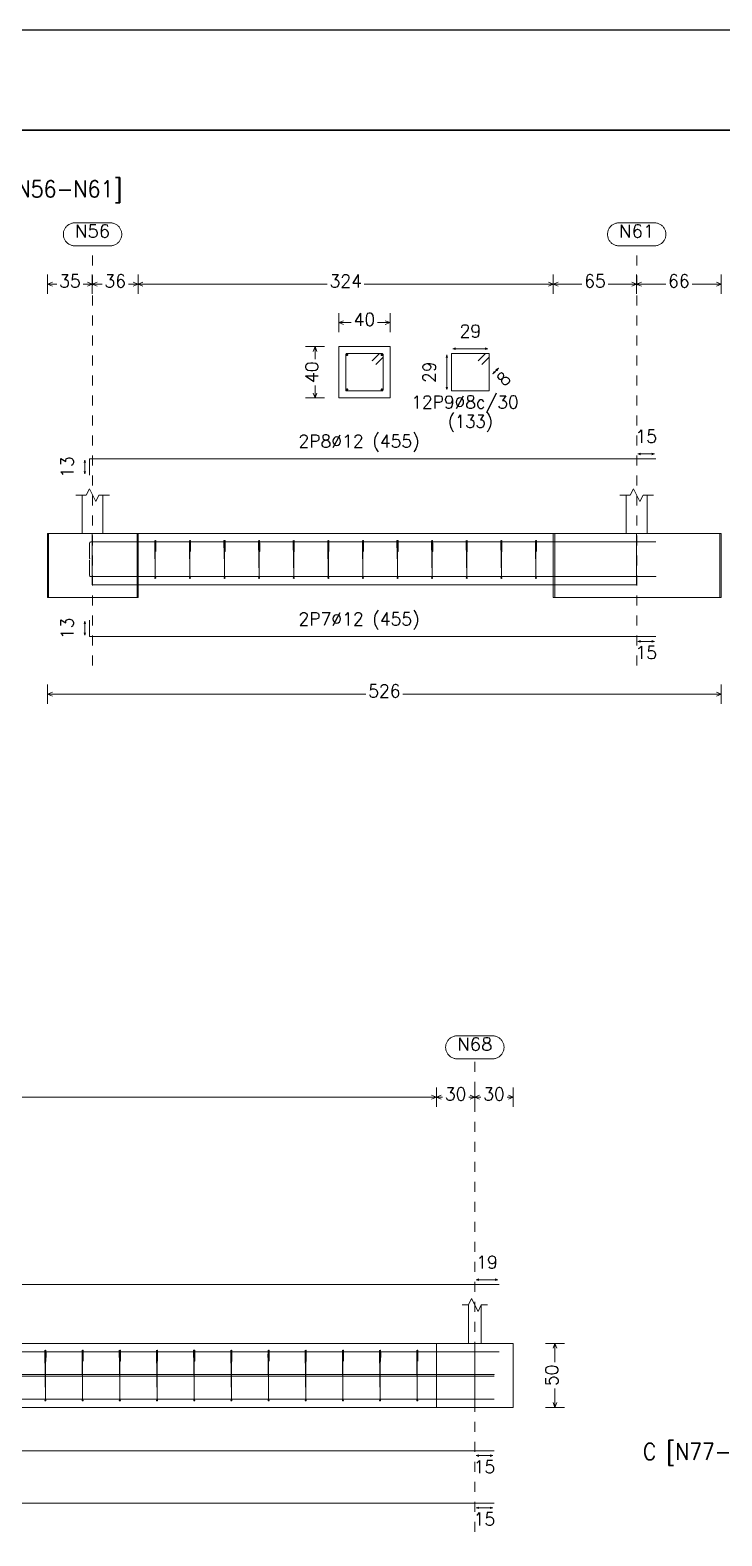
# Model space of a CAD drawing. Header units: inches. Extents: x 72863 to 72995, y 49095 to 49225.
# Drawn here: x 72971.84 to 72978.76, y 49142.54 to 49157.59 of the extents above; entities that cross this region are included whole.
import ezdxf
from ezdxf.enums import TextEntityAlignment as Align

# ---------------------------------------------------------------- set-up
doc = ezdxf.new("R2010")
doc.units = ezdxf.units.IN
doc.linetypes.add('CYPE_PUNTO', pattern=[0.075, 0, -0.075])
doc.layers.get('0').update_dxf_attribs({"lineweight": 15})
for name, color, linetype, lineweight in [('CIM_COTAS', 2, 'Continuous', 9), ('CIM_DIB_ARMADOS', 4, 'Continuous', 9), ('CIM_GEOMETRIA', 2, 'Continuous', 9), ('CIM_REFEREN', 2, 'Continuous', 9), ('CIM_TXT_ARMADOS', 3, 'Continuous', 9)]:
    doc.layers.add(name, color=color, linetype=linetype, lineweight=lineweight)
doc.layers.add('VG', color=7, linetype='Continuous')
doc.styles.add('CYPETXT', font='romans__.ttf', dxfattribs={"height": 0.2})

# ---------------------------------------------------------------- blocks, each defined once
blk = doc.blocks.new('PLANTILLA')
at = {"layer": 'VG'}
for p, q in [((72904.71, 49224.711), (72862.71, 49224.711)), ((72864.71, 49223.711), (72903.71, 49223.711))]:
    blk.add_line(p, q, dxfattribs=at)
blk.add_lwpolyline([(72903.71, 49199.561), (72903.71, 49223.711), (72864.71, 49223.711), (72864.71, 49196.011), (72885.71, 49196.011), (72885.71, 49199.611)], dxfattribs=at)

msp = doc.modelspace()

# ---------------------------------------------------------------- hatches: boundary and pattern name
at = {"layer": 'CIM_DIB_ARMADOS'}
h = msp.add_hatch(color=256, dxfattribs=at)
edge = h.paths.add_edge_path()
edge.add_arc((72975.2633, 49154.2869), 0.00102, 0, 360)
h = msp.add_hatch(color=256, dxfattribs=at)
edge = h.paths.add_edge_path()
edge.add_arc((72975.3004, 49154.2498), 0.00102, 0, 360)
h = msp.add_hatch(color=256, dxfattribs=at)
edge = h.paths.add_edge_path()
edge.add_arc((72973.0903, 49152.4166), 0.00102, 0, 360)
h = msp.add_hatch(color=256, dxfattribs=at)
edge = h.paths.add_edge_path()
edge.add_arc((72973.1015, 49152.3795), 0.00102, 0, 360)
h = msp.add_hatch(color=256, dxfattribs=at)
edge = h.paths.add_edge_path()
edge.add_arc((72973.4361, 49152.4166), 0.00102, 0, 360)
h = msp.add_hatch(color=256, dxfattribs=at)
edge = h.paths.add_edge_path()
edge.add_arc((72973.4474, 49152.3795), 0.00102, 0, 360)
h = msp.add_hatch(color=256, dxfattribs=at)
edge = h.paths.add_edge_path()
edge.add_arc((72973.782, 49152.4166), 0.00102, 0, 360)
h = msp.add_hatch(color=256, dxfattribs=at)
edge = h.paths.add_edge_path()
edge.add_arc((72973.7932, 49152.3795), 0.00102, 0, 360)
h = msp.add_hatch(color=256, dxfattribs=at)
edge = h.paths.add_edge_path()
edge.add_arc((72974.1278, 49152.4166), 0.00102, 0, 360)
h = msp.add_hatch(color=256, dxfattribs=at)
edge = h.paths.add_edge_path()
edge.add_arc((72974.1391, 49152.3795), 0.00102, 0, 360)
h = msp.add_hatch(color=256, dxfattribs=at)
edge = h.paths.add_edge_path()
edge.add_arc((72974.4737, 49152.4166), 0.00102, 0, 360)
h = msp.add_hatch(color=256, dxfattribs=at)
edge = h.paths.add_edge_path()
edge.add_arc((72974.485, 49152.3795), 0.00102, 0, 360)
h = msp.add_hatch(color=256, dxfattribs=at)
edge = h.paths.add_edge_path()
edge.add_arc((72974.8196, 49152.4166), 0.00102, 0, 360)
h = msp.add_hatch(color=256, dxfattribs=at)
edge = h.paths.add_edge_path()
edge.add_arc((72974.8308, 49152.3795), 0.00102, 0, 360)
h = msp.add_hatch(color=256, dxfattribs=at)
edge = h.paths.add_edge_path()
edge.add_arc((72975.1654, 49152.4166), 0.00102, 0, 360)
h = msp.add_hatch(color=256, dxfattribs=at)
edge = h.paths.add_edge_path()
edge.add_arc((72975.1767, 49152.3795), 0.00102, 0, 360)
h = msp.add_hatch(color=256, dxfattribs=at)
edge = h.paths.add_edge_path()
edge.add_arc((72975.5113, 49152.4166), 0.00102, 0, 360)
h = msp.add_hatch(color=256, dxfattribs=at)
edge = h.paths.add_edge_path()
edge.add_arc((72975.5225, 49152.3795), 0.00102, 0, 360)
h = msp.add_hatch(color=256, dxfattribs=at)
edge = h.paths.add_edge_path()
edge.add_arc((72975.8571, 49152.4166), 0.00102, 0, 360)
h = msp.add_hatch(color=256, dxfattribs=at)
edge = h.paths.add_edge_path()
edge.add_arc((72975.8684, 49152.3795), 0.00102, 0, 360)
h = msp.add_hatch(color=256, dxfattribs=at)
edge = h.paths.add_edge_path()
edge.add_arc((72976.203, 49152.4166), 0.00102, 0, 360)
h = msp.add_hatch(color=256, dxfattribs=at)
edge = h.paths.add_edge_path()
edge.add_arc((72976.2143, 49152.3795), 0.00102, 0, 360)
h = msp.add_hatch(color=256, dxfattribs=at)
edge = h.paths.add_edge_path()
edge.add_arc((72976.5489, 49152.4166), 0.00102, 0, 360)
h = msp.add_hatch(color=256, dxfattribs=at)
edge = h.paths.add_edge_path()
edge.add_arc((72976.5601, 49152.3795), 0.00102, 0, 360)
h = msp.add_hatch(color=256, dxfattribs=at)
edge = h.paths.add_edge_path()
edge.add_arc((72976.8947, 49152.4166), 0.00102, 0, 360)
h = msp.add_hatch(color=256, dxfattribs=at)
edge = h.paths.add_edge_path()
edge.add_arc((72976.906, 49152.3795), 0.00102, 0, 360)
h = msp.add_hatch(color=256, dxfattribs=at)
edge = h.paths.add_edge_path()
edge.add_arc((72978.0983, 49152.4762), 0.00102, 0, 360)
h = msp.add_hatch(color=256, dxfattribs=at)
edge = h.paths.add_edge_path()
edge.add_arc((72972.439, 49152.3107), 0.00102, 0, 360)
h = msp.add_hatch(color=256, dxfattribs=at)
edge = h.paths.add_edge_path()
edge.add_arc((72972.439, 49152.2935), 0.00102, 0, 360)
h = msp.add_hatch(color=256, dxfattribs=at)
edge = h.paths.add_edge_path()
edge.add_arc((72978.0983, 49152.1281), 0.00102, 0, 360)
h = msp.add_hatch(color=256, dxfattribs=at)
edge = h.paths.add_edge_path()
edge.add_arc((72971.992, 49144.3199), 0.00102, 0, 360)
h = msp.add_hatch(color=256, dxfattribs=at)
edge = h.paths.add_edge_path()
edge.add_arc((72972.0031, 49144.2827), 0.00102, 0, 360)
h = msp.add_hatch(color=256, dxfattribs=at)
edge = h.paths.add_edge_path()
edge.add_arc((72972.3636, 49144.3199), 0.00102, 0, 360)
h = msp.add_hatch(color=256, dxfattribs=at)
edge = h.paths.add_edge_path()
edge.add_arc((72972.3748, 49144.2827), 0.00102, 0, 360)
h = msp.add_hatch(color=256, dxfattribs=at)
edge = h.paths.add_edge_path()
edge.add_arc((72972.7353, 49144.3199), 0.00102, 0, 360)
h = msp.add_hatch(color=256, dxfattribs=at)
edge = h.paths.add_edge_path()
edge.add_arc((72972.7464, 49144.2827), 0.00102, 0, 360)
h = msp.add_hatch(color=256, dxfattribs=at)
edge = h.paths.add_edge_path()
edge.add_arc((72973.107, 49144.3199), 0.00102, 0, 360)
h = msp.add_hatch(color=256, dxfattribs=at)
edge = h.paths.add_edge_path()
edge.add_arc((72973.1181, 49144.2827), 0.00102, 0, 360)
h = msp.add_hatch(color=256, dxfattribs=at)
edge = h.paths.add_edge_path()
edge.add_arc((72973.4787, 49144.3199), 0.00102, 0, 360)
h = msp.add_hatch(color=256, dxfattribs=at)
edge = h.paths.add_edge_path()
edge.add_arc((72973.4898, 49144.2827), 0.00102, 0, 360)
h = msp.add_hatch(color=256, dxfattribs=at)
edge = h.paths.add_edge_path()
edge.add_arc((72973.8504, 49144.3199), 0.00102, 0, 360)
h = msp.add_hatch(color=256, dxfattribs=at)
edge = h.paths.add_edge_path()
edge.add_arc((72973.8615, 49144.2827), 0.00102, 0, 360)
h = msp.add_hatch(color=256, dxfattribs=at)
edge = h.paths.add_edge_path()
edge.add_arc((72974.222, 49144.3199), 0.00102, 0, 360)
h = msp.add_hatch(color=256, dxfattribs=at)
edge = h.paths.add_edge_path()
edge.add_arc((72974.2332, 49144.2827), 0.00102, 0, 360)
h = msp.add_hatch(color=256, dxfattribs=at)
edge = h.paths.add_edge_path()
edge.add_arc((72974.5937, 49144.3199), 0.00102, 0, 360)
h = msp.add_hatch(color=256, dxfattribs=at)
edge = h.paths.add_edge_path()
edge.add_arc((72974.6048, 49144.2827), 0.00102, 0, 360)
h = msp.add_hatch(color=256, dxfattribs=at)
edge = h.paths.add_edge_path()
edge.add_arc((72974.9654, 49144.3199), 0.00102, 0, 360)
h = msp.add_hatch(color=256, dxfattribs=at)
edge = h.paths.add_edge_path()
edge.add_arc((72974.9765, 49144.2827), 0.00102, 0, 360)
h = msp.add_hatch(color=256, dxfattribs=at)
edge = h.paths.add_edge_path()
edge.add_arc((72975.3371, 49144.3199), 0.00102, 0, 360)
h = msp.add_hatch(color=256, dxfattribs=at)
edge = h.paths.add_edge_path()
edge.add_arc((72975.3482, 49144.2827), 0.00102, 0, 360)
h = msp.add_hatch(color=256, dxfattribs=at)
edge = h.paths.add_edge_path()
edge.add_arc((72975.7088, 49144.3199), 0.00102, 0, 360)
h = msp.add_hatch(color=256, dxfattribs=at)
edge = h.paths.add_edge_path()
edge.add_arc((72975.7199, 49144.2827), 0.00102, 0, 360)
h = msp.add_hatch(color=256, dxfattribs=at)
edge = h.paths.add_edge_path()
edge.add_arc((72976.5328, 49144.3769), 0.00102, 0, 360)
h = msp.add_hatch(color=256, dxfattribs=at)
edge = h.paths.add_edge_path()
edge.add_arc((72976.4816, 49144.1491), 0.00102, 0, 360)
h = msp.add_hatch(color=256, dxfattribs=at)
edge = h.paths.add_edge_path()
edge.add_arc((72976.4816, 49144.1337), 0.00102, 0, 360)
h = msp.add_hatch(color=256, dxfattribs=at)
edge = h.paths.add_edge_path()
edge.add_arc((72976.4816, 49143.9033), 0.00102, 0, 360)

# ---------------------------------------------------------------- linework, layer by layer
at = {"layer": 'CIM_COTAS', "linetype": 'CYPE_PUNTO'}
for p, q in [((72972.4683, 49151.241), (72972.4683, 49155.4361)), ((72977.9076, 49151.241), (72977.9076, 49155.4361)), ((72976.2896, 49142.5766), (72976.2896, 49147.3065))]:
    msp.add_line(p, q, dxfattribs=at)
at = {"layer": 'CIM_COTAS'}
for p, q in [((72972.0187, 49154.9561), (72972.0187, 49155.1481)), ((72972.4656, 49154.9561), (72972.4656, 49155.1481)), ((72972.4656, 49154.9561), (72972.4656, 49155.1481)), ((72972.924, 49154.9561), (72972.924, 49155.1481)), ((72972.924, 49154.9561), (72972.924, 49155.1481)), ((72977.074, 49154.9561), (72977.074, 49155.1481)), ((72977.074, 49154.9561), (72977.074, 49155.1481)), ((72977.9063, 49154.9561), (72977.9063, 49155.1481)), ((72977.9063, 49154.9561), (72977.9063, 49155.1481)), ((72978.7515, 49154.9561), (72978.7515, 49155.1481)), ((72972.0187, 49155.0521), (72972.0667, 49155.0713)), ((72972.0187, 49155.0521), (72972.0667, 49155.0329)), ((72972.0187, 49155.0521), (72972.1106, 49155.0521)), ((72972.3736, 49155.0521), (72972.4656, 49155.0521)), ((72972.4656, 49155.0521), (72972.4176, 49155.0713)), ((72972.4656, 49155.0521), (72972.4176, 49155.0329)), ((72972.4656, 49155.0521), (72972.5136, 49155.0713)), ((72972.4656, 49155.0521), (72972.5136, 49155.0329)), ((72972.4656, 49155.0521), (72972.5633, 49155.0521)), ((72972.8263, 49155.0521), (72972.924, 49155.0521)), ((72972.924, 49155.0521), (72972.876, 49155.0713)), ((72972.924, 49155.0521), (72972.876, 49155.0329)), ((72972.924, 49155.0521), (72972.972, 49155.0713)), ((72972.924, 49155.0521), (72972.972, 49155.0329)), ((72972.924, 49155.0521), (72974.8137, 49155.0521)), ((72975.1843, 49155.0521), (72977.074, 49155.0521)), ((72977.074, 49155.0521), (72977.026, 49155.0713)), ((72977.074, 49155.0521), (72977.026, 49155.0329)), ((72977.074, 49155.0521), (72977.122, 49155.0713)), ((72977.074, 49155.0521), (72977.122, 49155.0329)), ((72977.074, 49155.0521), (72977.3586, 49155.0521)), ((72977.6217, 49155.0521), (72977.9063, 49155.0521)), ((72977.9063, 49155.0521), (72977.8583, 49155.0713)), ((72977.9063, 49155.0521), (72977.8583, 49155.0329)), ((72977.9063, 49155.0521), (72977.9543, 49155.0713)), ((72977.9063, 49155.0521), (72977.9543, 49155.0329)), ((72977.9063, 49155.0521), (72978.1974, 49155.0521)), ((72978.4604, 49155.0521), (72978.7515, 49155.0521)), ((72978.7515, 49155.0521), (72978.7035, 49155.0713)), ((72978.7515, 49155.0521), (72978.7035, 49155.0329)), ((72974.9299, 49154.5721), (72974.9299, 49154.7641)), ((72974.9299, 49154.6681), (72974.9779, 49154.6873)), ((72974.9299, 49154.6681), (72974.9779, 49154.6489)), ((72974.9299, 49154.6681), (72975.0544, 49154.6681)), ((72975.3175, 49154.6681), (72975.4419, 49154.6681)), ((72975.4419, 49154.6681), (72975.3939, 49154.6873)), ((72975.4419, 49154.6681), (72975.3939, 49154.6489)), ((72975.4419, 49154.5721), (72975.4419, 49154.7641)), ((72974.5963, 49154.4284), (72974.7883, 49154.4284)), ((72974.6923, 49154.4284), (72974.6731, 49154.3804)), ((72974.6923, 49154.4284), (72974.7115, 49154.3804)), ((72974.6923, 49154.3039), (72974.6923, 49154.4284)), ((72974.6923, 49153.9164), (72974.6923, 49154.0409)), ((72974.5963, 49153.9164), (72974.7883, 49153.9164)), ((72974.6923, 49153.9164), (72974.6731, 49153.9644)), ((72974.6923, 49153.9164), (72974.7115, 49153.9644)), ((72972.0187, 49150.857), (72972.0187, 49151.049)), ((72978.7515, 49150.857), (72978.7515, 49151.049)), ((72972.0187, 49150.953), (72972.0667, 49150.9722)), ((72972.0187, 49150.953), (72972.0667, 49150.9338)), ((72972.0187, 49150.953), (72975.1998, 49150.953)), ((72975.5704, 49150.953), (72978.7515, 49150.953)), ((72978.7515, 49150.953), (72978.7035, 49150.9722)), ((72978.7515, 49150.953), (72978.7035, 49150.9338)), ((72975.9056, 49146.8265), (72975.9056, 49147.0185)), ((72975.9056, 49146.8265), (72975.9056, 49147.0185)), ((72976.2896, 49146.8265), (72976.2896, 49147.0185)), ((72976.2896, 49146.8265), (72976.2896, 49147.0185)), ((72976.6736, 49146.8265), (72976.6736, 49147.0185)), ((72970.1389, 49146.9225), (72975.9056, 49146.9225)), ((72975.9056, 49146.9225), (72975.8576, 49146.9417)), ((72975.9056, 49146.9225), (72975.8576, 49146.9033)), ((72975.9056, 49146.9225), (72975.9536, 49146.9417)), ((72975.9056, 49146.9225), (72975.9536, 49146.9033)), ((72975.9056, 49146.9225), (72975.9661, 49146.9225)), ((72976.2291, 49146.9225), (72976.2896, 49146.9225)), ((72976.2896, 49146.9225), (72976.2416, 49146.9417)), ((72976.2896, 49146.9225), (72976.2416, 49146.9033)), ((72976.2896, 49146.9225), (72976.3376, 49146.9417)), ((72976.2896, 49146.9225), (72976.3376, 49146.9033)), ((72976.2896, 49146.9225), (72976.3501, 49146.9225)), ((72976.6131, 49146.9225), (72976.6736, 49146.9225)), ((72976.6736, 49146.9225), (72976.6256, 49146.9417)), ((72976.6736, 49146.9225), (72976.6256, 49146.9033)), ((72976.9942, 49144.4614), (72977.1862, 49144.4614)), ((72977.0902, 49144.4614), (72977.071, 49144.4134)), ((72977.0902, 49144.4614), (72977.1094, 49144.4134)), ((72977.0902, 49144.2729), (72977.0902, 49144.4614)), ((72977.0902, 49143.8214), (72977.0902, 49144.0099)), ((72976.9942, 49143.8214), (72977.1862, 49143.8214)), ((72977.0902, 49143.8214), (72977.071, 49143.8694)), ((72977.0902, 49143.8214), (72977.1094, 49143.8694))]:
    msp.add_line(p, q, dxfattribs=at)
for points in [[(72972.6449, 49155.6665), (72972.6526, 49155.6662), (72972.6603, 49155.6655), (72972.6679, 49155.6642), (72972.6754, 49155.6624), (72972.6827, 49155.6601), (72972.6899, 49155.6573), (72972.6969, 49155.6541), (72972.7037, 49155.6504), (72972.7101, 49155.6463), (72972.7163, 49155.6417), (72972.7222, 49155.6367), (72972.7278, 49155.6314), (72972.7329, 49155.6257), (72972.7377, 49155.6196), (72972.742, 49155.6133), (72972.746, 49155.6066), (72972.7494, 49155.5998), (72972.7524, 49155.5927), (72972.755, 49155.5854), (72972.757, 49155.578), (72972.7585, 49155.5704), (72972.7596, 49155.5628), (72972.7601, 49155.5551), (72972.7601, 49155.5474), (72972.7596, 49155.5398), (72972.7585, 49155.5321), (72972.757, 49155.5246), (72972.755, 49155.5172), (72972.7524, 49155.5099), (72972.7494, 49155.5028), (72972.746, 49155.4959), (72972.742, 49155.4893), (72972.7377, 49155.4829), (72972.7329, 49155.4769), (72972.7278, 49155.4712), (72972.7222, 49155.4658), (72972.7163, 49155.4609), (72972.7101, 49155.4563), (72972.7037, 49155.4522), (72972.6969, 49155.4485), (72972.6899, 49155.4452), (72972.6827, 49155.4425), (72972.6754, 49155.4402), (72972.6679, 49155.4384), (72972.6603, 49155.4371), (72972.6526, 49155.4363), (72972.6449, 49155.4361), (72972.2917, 49155.4361), (72972.284, 49155.4363), (72972.2763, 49155.4371), (72972.2687, 49155.4384), (72972.2612, 49155.4402), (72972.2539, 49155.4425), (72972.2467, 49155.4452), (72972.2397, 49155.4485), (72972.233, 49155.4522), (72972.2265, 49155.4563), (72972.2203, 49155.4609), (72972.2144, 49155.4658), (72972.2089, 49155.4712), (72972.2037, 49155.4769), (72972.1989, 49155.4829), (72972.1946, 49155.4893), (72972.1906, 49155.4959), (72972.1872, 49155.5028), (72972.1842, 49155.5099), (72972.1816, 49155.5172), (72972.1796, 49155.5246), (72972.1781, 49155.5321), (72972.177, 49155.5398), (72972.1765, 49155.5474), (72972.1765, 49155.5551), (72972.177, 49155.5628), (72972.1781, 49155.5704), (72972.1796, 49155.578), (72972.1816, 49155.5854), (72972.1842, 49155.5927), (72972.1872, 49155.5998), (72972.1906, 49155.6066), (72972.1946, 49155.6133), (72972.1989, 49155.6196), (72972.2037, 49155.6257), (72972.2089, 49155.6314), (72972.2144, 49155.6367), (72972.2203, 49155.6417), (72972.2265, 49155.6463), (72972.233, 49155.6504), (72972.2397, 49155.6541), (72972.2467, 49155.6573), (72972.2539, 49155.6601), (72972.2612, 49155.6624), (72972.2687, 49155.6642), (72972.2763, 49155.6655), (72972.284, 49155.6662), (72972.2917, 49155.6665), (72972.6449, 49155.6665)], [(72978.0842, 49155.6665), (72978.0919, 49155.6662), (72978.0996, 49155.6655), (72978.1072, 49155.6642), (72978.1146, 49155.6624), (72978.122, 49155.6601), (72978.1292, 49155.6573), (72978.1362, 49155.6541), (72978.1429, 49155.6504), (72978.1494, 49155.6463), (72978.1556, 49155.6417), (72978.1615, 49155.6367), (72978.167, 49155.6314), (72978.1722, 49155.6257), (72978.1769, 49155.6196), (72978.1813, 49155.6133), (72978.1852, 49155.6066), (72978.1887, 49155.5998), (72978.1917, 49155.5927), (72978.1942, 49155.5854), (72978.1963, 49155.578), (72978.1978, 49155.5704), (72978.1988, 49155.5628), (72978.1993, 49155.5551), (72978.1993, 49155.5474), (72978.1988, 49155.5398), (72978.1978, 49155.5321), (72978.1963, 49155.5246), (72978.1942, 49155.5172), (72978.1917, 49155.5099), (72978.1887, 49155.5028), (72978.1852, 49155.4959), (72978.1813, 49155.4893), (72978.1769, 49155.4829), (72978.1722, 49155.4769), (72978.167, 49155.4712), (72978.1615, 49155.4658), (72978.1556, 49155.4609), (72978.1494, 49155.4563), (72978.1429, 49155.4522), (72978.1362, 49155.4485), (72978.1292, 49155.4452), (72978.122, 49155.4425), (72978.1146, 49155.4402), (72978.1072, 49155.4384), (72978.0996, 49155.4371), (72978.0919, 49155.4363), (72978.0842, 49155.4361), (72977.7309, 49155.4361), (72977.7232, 49155.4363), (72977.7156, 49155.4371), (72977.708, 49155.4384), (72977.7005, 49155.4402), (72977.6931, 49155.4425), (72977.686, 49155.4452), (72977.679, 49155.4485), (72977.6722, 49155.4522), (72977.6657, 49155.4563), (72977.6595, 49155.4609), (72977.6537, 49155.4658), (72977.6481, 49155.4712), (72977.643, 49155.4769), (72977.6382, 49155.4829), (72977.6338, 49155.4893), (72977.6299, 49155.4959), (72977.6264, 49155.5028), (72977.6234, 49155.5099), (72977.6209, 49155.5172), (72977.6189, 49155.5246), (72977.6173, 49155.5321), (72977.6163, 49155.5398), (72977.6158, 49155.5474), (72977.6158, 49155.5551), (72977.6163, 49155.5628), (72977.6173, 49155.5704), (72977.6189, 49155.578), (72977.6209, 49155.5854), (72977.6234, 49155.5927), (72977.6264, 49155.5998), (72977.6299, 49155.6066), (72977.6338, 49155.6133), (72977.6382, 49155.6196), (72977.643, 49155.6257), (72977.6481, 49155.6314), (72977.6537, 49155.6367), (72977.6595, 49155.6417), (72977.6657, 49155.6463), (72977.6722, 49155.6504), (72977.679, 49155.6541), (72977.686, 49155.6573), (72977.6931, 49155.6601), (72977.7005, 49155.6624), (72977.708, 49155.6642), (72977.7156, 49155.6655), (72977.7232, 49155.6662), (72977.7309, 49155.6665), (72978.0842, 49155.6665)], [(72976.4662, 49147.5369), (72976.4739, 49147.5366), (72976.4816, 49147.5359), (72976.4892, 49147.5346), (72976.4967, 49147.5328), (72976.504, 49147.5305), (72976.5112, 49147.5278), (72976.5182, 49147.5245), (72976.5249, 49147.5208), (72976.5314, 49147.5167), (72976.5376, 49147.5121), (72976.5435, 49147.5071), (72976.549, 49147.5018), (72976.5542, 49147.4961), (72976.559, 49147.49), (72976.5633, 49147.4837), (72976.5673, 49147.4771), (72976.5707, 49147.4702), (72976.5737, 49147.4631), (72976.5763, 49147.4558), (72976.5783, 49147.4484), (72976.5798, 49147.4409), (72976.5809, 49147.4332), (72976.5814, 49147.4256), (72976.5814, 49147.4179), (72976.5809, 49147.4102), (72976.5798, 49147.4025), (72976.5783, 49147.395), (72976.5763, 49147.3876), (72976.5737, 49147.3803), (72976.5707, 49147.3732), (72976.5673, 49147.3663), (72976.5633, 49147.3597), (72976.559, 49147.3534), (72976.5542, 49147.3473), (72976.549, 49147.3416), (72976.5435, 49147.3363), (72976.5376, 49147.3313), (72976.5314, 49147.3267), (72976.5249, 49147.3226), (72976.5182, 49147.3189), (72976.5112, 49147.3156), (72976.504, 49147.3129), (72976.4967, 49147.3106), (72976.4892, 49147.3088), (72976.4816, 49147.3075), (72976.4739, 49147.3068), (72976.4662, 49147.3065), (72976.113, 49147.3065), (72976.1053, 49147.3068), (72976.0976, 49147.3075), (72976.09, 49147.3088), (72976.0825, 49147.3106), (72976.0752, 49147.3129), (72976.068, 49147.3156), (72976.061, 49147.3189), (72976.0542, 49147.3226), (72976.0478, 49147.3267), (72976.0416, 49147.3313), (72976.0357, 49147.3363), (72976.0301, 49147.3416), (72976.025, 49147.3473), (72976.0202, 49147.3534), (72976.0159, 49147.3597), (72976.0119, 49147.3663), (72976.0085, 49147.3732), (72976.0055, 49147.3803), (72976.0029, 49147.3876), (72976.0009, 49147.395), (72975.9994, 49147.4025), (72975.9983, 49147.4102), (72975.9978, 49147.4179), (72975.9978, 49147.4256), (72975.9983, 49147.4332), (72975.9994, 49147.4409), (72976.0009, 49147.4484), (72976.0029, 49147.4558), (72976.0055, 49147.4631), (72976.0085, 49147.4702), (72976.0119, 49147.4771), (72976.0159, 49147.4837), (72976.0202, 49147.49), (72976.025, 49147.4961), (72976.0301, 49147.5018), (72976.0357, 49147.5071), (72976.0416, 49147.5121), (72976.0478, 49147.5167), (72976.0542, 49147.5208), (72976.061, 49147.5245), (72976.068, 49147.5278), (72976.0752, 49147.5305), (72976.0825, 49147.5328), (72976.09, 49147.5346), (72976.0976, 49147.5359), (72976.1053, 49147.5366), (72976.113, 49147.5369), (72976.4662, 49147.5369)]]:
    msp.add_lwpolyline(points, close=True, dxfattribs=at)
at = {"layer": 'CIM_DIB_ARMADOS'}
for p, q in [((72975.0003, 49154.3465), (72975.0234, 49154.3465)), ((72975.0119, 49154.335), (72975.0119, 49154.358)), ((72975.3485, 49154.3465), (72975.3715, 49154.3465)), ((72975.36, 49154.335), (72975.36, 49154.358)), ((72975.0003, 49153.9983), (72975.0234, 49153.9983)), ((72975.0119, 49153.9868), (72975.0119, 49154.0098)), ((72975.3485, 49153.9983), (72975.3715, 49153.9983)), ((72975.36, 49153.9868), (72975.36, 49154.0098))]:
    msp.add_line(p, q, dxfattribs=at)
for points in [[(72975.3004, 49154.2498), (72975.3698, 49154.3192), (72975.372, 49154.3225), (72975.3728, 49154.3264), (72975.3728, 49154.349), (72975.3714, 49154.3542), (72975.3677, 49154.3579), (72975.3626, 49154.3593), (72975.0093, 49154.3593), (72975.0042, 49154.3579), (72975.0004, 49154.3542), (72974.9991, 49154.349), (72974.9991, 49153.9958), (72975.0004, 49153.9906), (72975.0042, 49153.9869), (72975.0093, 49153.9855), (72975.3626, 49153.9855), (72975.3677, 49153.9869), (72975.3714, 49153.9906), (72975.3728, 49153.9958), (72975.3728, 49154.349), (72975.3714, 49154.3542), (72975.3677, 49154.3579), (72975.3626, 49154.3593), (72975.3399, 49154.3593), (72975.336, 49154.3585), (72975.3327, 49154.3563), (72975.2633, 49154.2869)], [(72976.3593, 49154.2498), (72976.4317, 49154.3222), (72976.4317, 49154.3593), (72976.0579, 49154.3593), (72976.0579, 49153.9855), (72976.4317, 49153.9855), (72976.4317, 49154.3593), (72976.3946, 49154.3593), (72976.3222, 49154.2869)], [(72972.439, 49153.1416), (72972.439, 49153.3071), (72972.4656, 49153.3071), (72977.9063, 49153.3071), (72978.0983, 49153.3071)], [(72972.439, 49152.3107), (72972.439, 49152.4634), (72972.4408, 49152.4698), (72972.4454, 49152.4745), (72972.4518, 49152.4762), (72972.4656, 49152.4762), (72977.9063, 49152.4762), (72978.0983, 49152.4762)], [(72973.1015, 49152.3795), (72973.1015, 49152.4489), (72973.1015, 49152.4522), (72973.1015, 49152.4561), (72973.1011, 49152.4788), (72973.1011, 49152.4839), (72973.101, 49152.4876), (72973.1009, 49152.489), (72973.096, 49152.489), (72973.096, 49152.4876), (72973.0959, 49152.4839), (72973.0959, 49152.4788), (72973.0959, 49152.1255), (72973.0959, 49152.1204), (72973.0959, 49152.1166), (72973.0959, 49152.1153), (72973.0959, 49152.1166), (72973.0958, 49152.1204), (72973.0957, 49152.1255), (72973.0909, 49152.4788), (72973.0908, 49152.4839), (72973.0907, 49152.4876), (72973.0906, 49152.489), (72973.0903, 49152.489), (72973.0903, 49152.4882), (72973.0903, 49152.486), (72973.0903, 49152.4166)], [(72973.4474, 49152.3795), (72973.4474, 49152.4489), (72973.4474, 49152.4522), (72973.4473, 49152.4561), (72973.447, 49152.4788), (72973.4469, 49152.4839), (72973.4468, 49152.4876), (72973.4467, 49152.489), (72973.4419, 49152.489), (72973.4418, 49152.4876), (72973.4418, 49152.4839), (72973.4417, 49152.4788), (72973.4417, 49152.1255), (72973.4417, 49152.1204), (72973.4417, 49152.1166), (72973.4417, 49152.1153), (72973.4417, 49152.1166), (72973.4417, 49152.1204), (72973.4416, 49152.1255), (72973.4368, 49152.4788), (72973.4367, 49152.4839), (72973.4366, 49152.4876), (72973.4365, 49152.489), (72973.4362, 49152.489), (72973.4361, 49152.4882), (72973.4361, 49152.486), (72973.4361, 49152.4166)], [(72973.7932, 49152.3795), (72973.7932, 49152.4489), (72973.7932, 49152.4522), (72973.7932, 49152.4561), (72973.7929, 49152.4788), (72973.7928, 49152.4839), (72973.7927, 49152.4876), (72973.7926, 49152.489), (72973.7878, 49152.489), (72973.7877, 49152.4876), (72973.7876, 49152.4839), (72973.7876, 49152.4788), (72973.7876, 49152.1255), (72973.7876, 49152.1204), (72973.7876, 49152.1166), (72973.7876, 49152.1153), (72973.7876, 49152.1166), (72973.7875, 49152.1204), (72973.7875, 49152.1255), (72973.7826, 49152.4788), (72973.7825, 49152.4839), (72973.7824, 49152.4876), (72973.7824, 49152.489), (72973.782, 49152.489), (72973.782, 49152.4882), (72973.782, 49152.486), (72973.782, 49152.4166)], [(72974.1391, 49152.3795), (72974.1391, 49152.4489), (72974.1391, 49152.4522), (72974.139, 49152.4561), (72974.1387, 49152.4788), (72974.1386, 49152.4839), (72974.1385, 49152.4876), (72974.1385, 49152.489), (72974.1336, 49152.489), (72974.1335, 49152.4876), (72974.1335, 49152.4839), (72974.1335, 49152.4788), (72974.1335, 49152.1255), (72974.1335, 49152.1204), (72974.1335, 49152.1166), (72974.1335, 49152.1153), (72974.1335, 49152.1166), (72974.1334, 49152.1204), (72974.1333, 49152.1255), (72974.1285, 49152.4788), (72974.1284, 49152.4839), (72974.1283, 49152.4876), (72974.1282, 49152.489), (72974.1279, 49152.489), (72974.1279, 49152.4882), (72974.1278, 49152.486), (72974.1278, 49152.4166)], [(72974.485, 49152.3795), (72974.485, 49152.4489), (72974.4849, 49152.4522), (72974.4849, 49152.4561), (72974.4846, 49152.4788), (72974.4845, 49152.4839), (72974.4844, 49152.4876), (72974.4843, 49152.489), (72974.4795, 49152.489), (72974.4794, 49152.4876), (72974.4793, 49152.4839), (72974.4793, 49152.4788), (72974.4793, 49152.1255), (72974.4793, 49152.1204), (72974.4793, 49152.1166), (72974.4793, 49152.1153), (72974.4793, 49152.1166), (72974.4793, 49152.1204), (72974.4792, 49152.1255), (72974.4744, 49152.4788), (72974.4743, 49152.4839), (72974.4742, 49152.4876), (72974.4741, 49152.489), (72974.4738, 49152.489), (72974.4737, 49152.4882), (72974.4737, 49152.486), (72974.4737, 49152.4166)], [(72974.8308, 49152.3795), (72974.8308, 49152.4489), (72974.8308, 49152.4522), (72974.8308, 49152.4561), (72974.8305, 49152.4788), (72974.8304, 49152.4839), (72974.8303, 49152.4876), (72974.8302, 49152.489), (72974.8253, 49152.489), (72974.8253, 49152.4876), (72974.8252, 49152.4839), (72974.8252, 49152.4788), (72974.8252, 49152.1255), (72974.8252, 49152.1204), (72974.8252, 49152.1166), (72974.8252, 49152.1153), (72974.8252, 49152.1166), (72974.8251, 49152.1204), (72974.8251, 49152.1255), (72974.8202, 49152.4788), (72974.8201, 49152.4839), (72974.82, 49152.4876), (72974.8199, 49152.489), (72974.8196, 49152.489), (72974.8196, 49152.4882), (72974.8196, 49152.486), (72974.8196, 49152.4166)], [(72975.1767, 49152.3795), (72975.1767, 49152.4489), (72975.1767, 49152.4522), (72975.1766, 49152.4561), (72975.1763, 49152.4788), (72975.1762, 49152.4839), (72975.1761, 49152.4876), (72975.176, 49152.489), (72975.1712, 49152.489), (72975.1711, 49152.4876), (72975.1711, 49152.4839), (72975.1711, 49152.4788), (72975.1711, 49152.1255), (72975.1711, 49152.1204), (72975.1711, 49152.1166), (72975.1711, 49152.1153), (72975.171, 49152.1166), (72975.171, 49152.1204), (72975.1709, 49152.1255), (72975.1661, 49152.4788), (72975.166, 49152.4839), (72975.1659, 49152.4876), (72975.1658, 49152.489), (72975.1655, 49152.489), (72975.1654, 49152.4882), (72975.1654, 49152.486), (72975.1654, 49152.4166)], [(72975.5225, 49152.3795), (72975.5225, 49152.4489), (72975.5225, 49152.4522), (72975.5225, 49152.4561), (72975.5222, 49152.4788), (72975.5221, 49152.4839), (72975.522, 49152.4876), (72975.5219, 49152.489), (72975.5171, 49152.489), (72975.517, 49152.4876), (72975.5169, 49152.4839), (72975.5169, 49152.4788), (72975.5169, 49152.1255), (72975.5169, 49152.1204), (72975.5169, 49152.1166), (72975.5169, 49152.1153), (72975.5169, 49152.1166), (72975.5168, 49152.1204), (72975.5168, 49152.1255), (72975.5119, 49152.4788), (72975.5118, 49152.4839), (72975.5117, 49152.4876), (72975.5117, 49152.489), (72975.5113, 49152.489), (72975.5113, 49152.4882), (72975.5113, 49152.486), (72975.5113, 49152.4166)], [(72975.8684, 49152.3795), (72975.8684, 49152.4489), (72975.8684, 49152.4522), (72975.8683, 49152.4561), (72975.868, 49152.4788), (72975.8679, 49152.4839), (72975.8678, 49152.4876), (72975.8678, 49152.489), (72975.8629, 49152.489), (72975.8628, 49152.4876), (72975.8628, 49152.4839), (72975.8628, 49152.4788), (72975.8628, 49152.1255), (72975.8628, 49152.1204), (72975.8628, 49152.1166), (72975.8628, 49152.1153), (72975.8628, 49152.1166), (72975.8627, 49152.1204), (72975.8626, 49152.1255), (72975.8578, 49152.4788), (72975.8577, 49152.4839), (72975.8576, 49152.4876), (72975.8575, 49152.489), (72975.8572, 49152.489), (72975.8572, 49152.4882), (72975.8571, 49152.486), (72975.8571, 49152.4166)], [(72976.2143, 49152.3795), (72976.2143, 49152.4489), (72976.2142, 49152.4522), (72976.2142, 49152.4561), (72976.2139, 49152.4788), (72976.2138, 49152.4839), (72976.2137, 49152.4876), (72976.2136, 49152.489), (72976.2088, 49152.489), (72976.2087, 49152.4876), (72976.2087, 49152.4839), (72976.2086, 49152.4788), (72976.2086, 49152.1255), (72976.2086, 49152.1204), (72976.2086, 49152.1166), (72976.2086, 49152.1153), (72976.2086, 49152.1166), (72976.2086, 49152.1204), (72976.2085, 49152.1255), (72976.2037, 49152.4788), (72976.2036, 49152.4839), (72976.2035, 49152.4876), (72976.2034, 49152.489), (72976.2031, 49152.489), (72976.203, 49152.4882), (72976.203, 49152.486), (72976.203, 49152.4166)], [(72976.5601, 49152.3795), (72976.5601, 49152.4489), (72976.5601, 49152.4522), (72976.5601, 49152.4561), (72976.5598, 49152.4788), (72976.5597, 49152.4839), (72976.5596, 49152.4876), (72976.5595, 49152.489), (72976.5546, 49152.489), (72976.5546, 49152.4876), (72976.5545, 49152.4839), (72976.5545, 49152.4788), (72976.5545, 49152.1255), (72976.5545, 49152.1204), (72976.5545, 49152.1166), (72976.5545, 49152.1153), (72976.5545, 49152.1166), (72976.5544, 49152.1204), (72976.5544, 49152.1255), (72976.5495, 49152.4788), (72976.5494, 49152.4839), (72976.5493, 49152.4876), (72976.5492, 49152.489), (72976.5489, 49152.489), (72976.5489, 49152.4882), (72976.5489, 49152.486), (72976.5489, 49152.4166)], [(72976.906, 49152.3795), (72976.906, 49152.4489), (72976.906, 49152.4522), (72976.9059, 49152.4561), (72976.9056, 49152.4788), (72976.9055, 49152.4839), (72976.9054, 49152.4876), (72976.9053, 49152.489), (72976.9005, 49152.489), (72976.9004, 49152.4876), (72976.9004, 49152.4839), (72976.9004, 49152.4788), (72976.9004, 49152.1255), (72976.9004, 49152.1204), (72976.9004, 49152.1166), (72976.9004, 49152.1153), (72976.9003, 49152.1166), (72976.9003, 49152.1204), (72976.9002, 49152.1255), (72976.8954, 49152.4788), (72976.8953, 49152.4839), (72976.8952, 49152.4876), (72976.8951, 49152.489), (72976.8948, 49152.489), (72976.8947, 49152.4882), (72976.8947, 49152.486), (72976.8947, 49152.4166)], [(72972.439, 49152.2935), (72972.439, 49152.1409), (72972.4408, 49152.1345), (72972.4454, 49152.1298), (72972.4518, 49152.1281), (72972.4656, 49152.1281), (72977.9063, 49152.1281), (72978.0983, 49152.1281)], [(72972.439, 49151.6945), (72972.439, 49151.529), (72972.4656, 49151.529), (72977.9063, 49151.529), (72978.0983, 49151.529)], [(72963.6278, 49144.8345), (72963.6278, 49145.0495), (72963.7776, 49145.0495), (72976.2896, 49145.0495), (72976.5328, 49145.0495)], [(72963.6278, 49144.1619), (72963.6278, 49144.3615), (72963.6299, 49144.3692), (72963.6355, 49144.3748), (72963.6432, 49144.3769), (72963.7776, 49144.3769), (72976.2896, 49144.3769), (72976.5328, 49144.3769)], [(72972.0031, 49144.2827), (72972.0033, 49144.3521), (72972.0033, 49144.3555), (72972.0033, 49144.3594), (72972.0031, 49144.382), (72972.003, 49144.3871), (72972.0029, 49144.3909), (72972.0028, 49144.3923), (72971.998, 49144.3923), (72971.9979, 49144.3909), (72971.9979, 49144.3871), (72971.9978, 49144.382), (72971.9978, 49143.9007), (72971.9978, 49143.8956), (72971.9978, 49143.8919), (72971.9978, 49143.8905), (72971.9978, 49143.8919), (72971.9978, 49143.8956), (72971.9977, 49143.9007), (72971.9928, 49144.382), (72971.9927, 49144.3871), (72971.9927, 49144.3909), (72971.9926, 49144.3923), (72971.9923, 49144.3923), (72971.9922, 49144.3915), (72971.9922, 49144.3893), (72971.992, 49144.3199)], [(72972.3748, 49144.2827), (72972.375, 49144.3521), (72972.375, 49144.3555), (72972.375, 49144.3594), (72972.3747, 49144.382), (72972.3747, 49144.3871), (72972.3746, 49144.3909), (72972.3745, 49144.3923), (72972.3697, 49144.3923), (72972.3696, 49144.3909), (72972.3695, 49144.3871), (72972.3695, 49144.382), (72972.3695, 49143.9007), (72972.3695, 49143.8956), (72972.3695, 49143.8919), (72972.3695, 49143.8905), (72972.3695, 49143.8919), (72972.3695, 49143.8956), (72972.3694, 49143.9007), (72972.3645, 49144.382), (72972.3644, 49144.3871), (72972.3643, 49144.3909), (72972.3643, 49144.3923), (72972.3639, 49144.3923), (72972.3639, 49144.3915), (72972.3639, 49144.3893), (72972.3636, 49144.3199)], [(72972.7464, 49144.2827), (72972.7467, 49144.3521), (72972.7467, 49144.3555), (72972.7467, 49144.3594), (72972.7464, 49144.382), (72972.7463, 49144.3871), (72972.7463, 49144.3909), (72972.7462, 49144.3923), (72972.7413, 49144.3923), (72972.7413, 49144.3909), (72972.7412, 49144.3871), (72972.7412, 49144.382), (72972.7412, 49143.9007), (72972.7412, 49143.8956), (72972.7412, 49143.8919), (72972.7412, 49143.8905), (72972.7412, 49143.8919), (72972.7411, 49143.8956), (72972.7411, 49143.9007), (72972.7362, 49144.382), (72972.7361, 49144.3871), (72972.736, 49144.3909), (72972.7359, 49144.3923), (72972.7356, 49144.3923), (72972.7356, 49144.3915), (72972.7356, 49144.3893), (72972.7353, 49144.3199)], [(72973.1181, 49144.2827), (72973.1184, 49144.3521), (72973.1184, 49144.3555), (72973.1183, 49144.3594), (72973.1181, 49144.382), (72973.118, 49144.3871), (72973.1179, 49144.3909), (72973.1179, 49144.3923), (72973.113, 49144.3923), (72973.1129, 49144.3909), (72973.1129, 49144.3871), (72973.1129, 49144.382), (72973.1129, 49143.9007), (72973.1129, 49143.8956), (72973.1129, 49143.8919), (72973.1129, 49143.8905), (72973.1129, 49143.8919), (72973.1128, 49143.8956), (72973.1128, 49143.9007), (72973.1079, 49144.382), (72973.1078, 49144.3871), (72973.1077, 49144.3909), (72973.1076, 49144.3923), (72973.1073, 49144.3923), (72973.1073, 49144.3915), (72973.1072, 49144.3893), (72973.107, 49144.3199)], [(72973.4898, 49144.2827), (72973.49, 49144.3521), (72973.49, 49144.3555), (72973.49, 49144.3594), (72973.4898, 49144.382), (72973.4897, 49144.3871), (72973.4896, 49144.3909), (72973.4895, 49144.3923), (72973.4847, 49144.3923), (72973.4846, 49144.3909), (72973.4846, 49144.3871), (72973.4846, 49144.382), (72973.4846, 49143.9007), (72973.4846, 49143.8956), (72973.4846, 49143.8919), (72973.4846, 49143.8905), (72973.4845, 49143.8919), (72973.4845, 49143.8956), (72973.4845, 49143.9007), (72973.4795, 49144.382), (72973.4795, 49144.3871), (72973.4794, 49144.3909), (72973.4793, 49144.3923), (72973.479, 49144.3923), (72973.4789, 49144.3915), (72973.4789, 49144.3893), (72973.4787, 49144.3199)], [(72973.8615, 49144.2827), (72973.8617, 49144.3521), (72973.8617, 49144.3555), (72973.8617, 49144.3594), (72973.8615, 49144.382), (72973.8614, 49144.3871), (72973.8613, 49144.3909), (72973.8612, 49144.3923), (72973.8564, 49144.3923), (72973.8563, 49144.3909), (72973.8563, 49144.3871), (72973.8562, 49144.382), (72973.8562, 49143.9007), (72973.8562, 49143.8956), (72973.8562, 49143.8919), (72973.8562, 49143.8905), (72973.8562, 49143.8919), (72973.8562, 49143.8956), (72973.8561, 49143.9007), (72973.8512, 49144.382), (72973.8511, 49144.3871), (72973.8511, 49144.3909), (72973.851, 49144.3923), (72973.8507, 49144.3923), (72973.8506, 49144.3915), (72973.8506, 49144.3893), (72973.8504, 49144.3199)], [(72974.2332, 49144.2827), (72974.2334, 49144.3521), (72974.2334, 49144.3555), (72974.2334, 49144.3594), (72974.2331, 49144.382), (72974.2331, 49144.3871), (72974.233, 49144.3909), (72974.2329, 49144.3923), (72974.2281, 49144.3923), (72974.228, 49144.3909), (72974.2279, 49144.3871), (72974.2279, 49144.382), (72974.2279, 49143.9007), (72974.2279, 49143.8956), (72974.2279, 49143.8919), (72974.2279, 49143.8905), (72974.2279, 49143.8919), (72974.2279, 49143.8956), (72974.2278, 49143.9007), (72974.2229, 49144.382), (72974.2228, 49144.3871), (72974.2227, 49144.3909), (72974.2227, 49144.3923), (72974.2223, 49144.3923), (72974.2223, 49144.3915), (72974.2223, 49144.3893), (72974.222, 49144.3199)], [(72974.6048, 49144.2827), (72974.6051, 49144.3521), (72974.6051, 49144.3555), (72974.6051, 49144.3594), (72974.6048, 49144.382), (72974.6047, 49144.3871), (72974.6047, 49144.3909), (72974.6046, 49144.3923), (72974.5997, 49144.3923), (72974.5997, 49144.3909), (72974.5996, 49144.3871), (72974.5996, 49144.382), (72974.5996, 49143.9007), (72974.5996, 49143.8956), (72974.5996, 49143.8919), (72974.5996, 49143.8905), (72974.5996, 49143.8919), (72974.5995, 49143.8956), (72974.5995, 49143.9007), (72974.5946, 49144.382), (72974.5945, 49144.3871), (72974.5944, 49144.3909), (72974.5943, 49144.3923), (72974.594, 49144.3923), (72974.594, 49144.3915), (72974.594, 49144.3893), (72974.5937, 49144.3199)], [(72974.9765, 49144.2827), (72974.9768, 49144.3521), (72974.9768, 49144.3555), (72974.9767, 49144.3594), (72974.9765, 49144.382), (72974.9764, 49144.3871), (72974.9763, 49144.3909), (72974.9763, 49144.3923), (72974.9714, 49144.3923), (72974.9713, 49144.3909), (72974.9713, 49144.3871), (72974.9713, 49144.382), (72974.9713, 49143.9007), (72974.9713, 49143.8956), (72974.9713, 49143.8919), (72974.9713, 49143.8905), (72974.9713, 49143.8919), (72974.9712, 49143.8956), (72974.9712, 49143.9007), (72974.9663, 49144.382), (72974.9662, 49144.3871), (72974.9661, 49144.3909), (72974.966, 49144.3923), (72974.9657, 49144.3923), (72974.9657, 49144.3915), (72974.9656, 49144.3893), (72974.9654, 49144.3199)], [(72975.3482, 49144.2827), (72975.3484, 49144.3521), (72975.3484, 49144.3555), (72975.3484, 49144.3594), (72975.3482, 49144.382), (72975.3481, 49144.3871), (72975.348, 49144.3909), (72975.3479, 49144.3923), (72975.3431, 49144.3923), (72975.343, 49144.3909), (72975.343, 49144.3871), (72975.343, 49144.382), (72975.343, 49143.9007), (72975.343, 49143.8956), (72975.343, 49143.8919), (72975.343, 49143.8905), (72975.3429, 49143.8919), (72975.3429, 49143.8956), (72975.3429, 49143.9007), (72975.3379, 49144.382), (72975.3379, 49144.3871), (72975.3378, 49144.3909), (72975.3377, 49144.3923), (72975.3374, 49144.3923), (72975.3373, 49144.3915), (72975.3373, 49144.3893), (72975.3371, 49144.3199)], [(72975.7199, 49144.2827), (72975.7201, 49144.3521), (72975.7201, 49144.3555), (72975.7201, 49144.3594), (72975.7199, 49144.382), (72975.7198, 49144.3871), (72975.7197, 49144.3909), (72975.7196, 49144.3923), (72975.7148, 49144.3923), (72975.7147, 49144.3909), (72975.7147, 49144.3871), (72975.7146, 49144.382), (72975.7146, 49143.9007), (72975.7146, 49143.8956), (72975.7146, 49143.8919), (72975.7146, 49143.8905), (72975.7146, 49143.8919), (72975.7146, 49143.8956), (72975.7145, 49143.9007), (72975.7096, 49144.382), (72975.7095, 49144.3871), (72975.7095, 49144.3909), (72975.7094, 49144.3923), (72975.7091, 49144.3923), (72975.709, 49144.3915), (72975.709, 49144.3893), (72975.7088, 49144.3199)], [(72963.6458, 49144.1491), (72963.6475, 49144.1491), (72963.6522, 49144.1491), (72963.6586, 49144.1491), (72963.7776, 49144.1491), (72976.2896, 49144.1491), (72976.4816, 49144.1491)], [(72963.6458, 49144.1337), (72963.6475, 49144.1337), (72963.6522, 49144.1337), (72963.6586, 49144.1337), (72963.7776, 49144.1337), (72976.2896, 49144.1337), (72976.4816, 49144.1337)], [(72963.6253, 49144.0646), (72963.6253, 49143.9161), (72963.627, 49143.9097), (72963.6317, 49143.905), (72963.6381, 49143.9033), (72963.7776, 49143.9033), (72976.2896, 49143.9033), (72976.4816, 49143.9033)], [(72963.6458, 49143.5692), (72963.6458, 49143.3875), (72963.7776, 49143.3875), (72976.2896, 49143.3875), (72976.4816, 49143.3875)], [(72963.6253, 49143.0259), (72963.6253, 49142.8646), (72963.7776, 49142.8646), (72976.2896, 49142.8646), (72976.4816, 49142.8646)]]:
    msp.add_lwpolyline(points, dxfattribs=at)
for centre, radius in [((72975.0119, 49154.3465), 0.00768), ((72975.36, 49154.3465), 0.00768), ((72975.2633, 49154.2869), 0.00102), ((72975.3004, 49154.2498), 0.00102), ((72975.0119, 49153.9983), 0.00768), ((72975.36, 49153.9983), 0.00768), ((72973.0903, 49152.4166), 0.00102), ((72973.1015, 49152.3795), 0.00102), ((72973.4361, 49152.4166), 0.00102), ((72973.4474, 49152.3795), 0.00102), ((72973.782, 49152.4166), 0.00102), ((72973.7932, 49152.3795), 0.00102), ((72974.1278, 49152.4166), 0.00102), ((72974.1391, 49152.3795), 0.00102), ((72974.4737, 49152.4166), 0.00102), ((72974.485, 49152.3795), 0.00102), ((72974.8196, 49152.4166), 0.00102), ((72974.8308, 49152.3795), 0.00102), ((72975.1654, 49152.4166), 0.00102), ((72975.1767, 49152.3795), 0.00102), ((72975.5113, 49152.4166), 0.00102), ((72975.5225, 49152.3795), 0.00102), ((72975.8571, 49152.4166), 0.00102), ((72975.8684, 49152.3795), 0.00102), ((72976.203, 49152.4166), 0.00102), ((72976.2143, 49152.3795), 0.00102), ((72976.5489, 49152.4166), 0.00102), ((72976.5601, 49152.3795), 0.00102), ((72976.8947, 49152.4166), 0.00102), ((72976.906, 49152.3795), 0.00102), ((72978.0983, 49152.4762), 0.00102), ((72972.439, 49152.3107), 0.00102), ((72972.439, 49152.2935), 0.00102), ((72973.0959, 49152.1153), 0.00512), ((72973.4417, 49152.1153), 0.00512), ((72973.7876, 49152.1153), 0.00512), ((72974.1335, 49152.1153), 0.00512), ((72974.4793, 49152.1153), 0.00512), ((72974.8252, 49152.1153), 0.00512), ((72975.1711, 49152.1153), 0.00512), ((72975.5169, 49152.1153), 0.00512), ((72975.8628, 49152.1153), 0.00512), ((72976.2086, 49152.1153), 0.00512), ((72976.5545, 49152.1153), 0.00512), ((72976.9004, 49152.1153), 0.00512), ((72978.0983, 49152.1281), 0.00102), ((72971.992, 49144.3199), 0.00102), ((72972.0031, 49144.2827), 0.00102), ((72972.3636, 49144.3199), 0.00102), ((72972.3748, 49144.2827), 0.00102), ((72972.7353, 49144.3199), 0.00102), ((72972.7464, 49144.2827), 0.00102), ((72973.107, 49144.3199), 0.00102), ((72973.1181, 49144.2827), 0.00102), ((72973.4787, 49144.3199), 0.00102), ((72973.4898, 49144.2827), 0.00102), ((72973.8504, 49144.3199), 0.00102), ((72973.8615, 49144.2827), 0.00102), ((72974.222, 49144.3199), 0.00102), ((72974.2332, 49144.2827), 0.00102), ((72974.5937, 49144.3199), 0.00102), ((72974.6048, 49144.2827), 0.00102), ((72974.9654, 49144.3199), 0.00102), ((72974.9765, 49144.2827), 0.00102), ((72975.3371, 49144.3199), 0.00102), ((72975.3482, 49144.2827), 0.00102), ((72975.7088, 49144.3199), 0.00102), ((72975.7199, 49144.2827), 0.00102), ((72976.5328, 49144.3769), 0.00102), ((72976.4816, 49144.1491), 0.00102), ((72976.4816, 49144.1337), 0.00102), ((72971.9978, 49143.8905), 0.00512), ((72972.3695, 49143.8905), 0.00512), ((72972.7412, 49143.8905), 0.00512), ((72973.1129, 49143.8905), 0.00512), ((72973.4846, 49143.8905), 0.00512), ((72973.8562, 49143.8905), 0.00512), ((72974.2279, 49143.8905), 0.00512), ((72974.5996, 49143.8905), 0.00512), ((72974.9713, 49143.8905), 0.00512), ((72975.343, 49143.8905), 0.00512), ((72975.7146, 49143.8905), 0.00512), ((72976.4816, 49143.9033), 0.00102)]:
    msp.add_circle(centre, radius, dxfattribs=at)
at = {"layer": 'CIM_GEOMETRIA'}
for p, q in [((72972.3642, 49152.9421), (72972.3642, 49152.5581)), ((72977.8035, 49152.9421), (72977.8035, 49152.5581)), ((72972.0187, 49152.5581), (72972.924, 49152.5581)), ((72972.0187, 49152.5581), (72972.0282, 49152.5581)), ((72972.4656, 49152.0461), (72972.4656, 49152.5581)), ((72977.9063, 49152.5581), (72972.4656, 49152.5581)), ((72977.074, 49152.5581), (72978.7515, 49152.5581)), ((72977.074, 49152.5581), (72977.0877, 49152.5581)), ((72977.9063, 49152.5581), (72977.9063, 49152.0461)), ((72972.4656, 49152.0461), (72977.9063, 49152.0461)), ((72972.924, 49151.9181), (72972.0187, 49151.9181)), ((72972.0282, 49151.9181), (72972.0187, 49151.9181)), ((72978.7515, 49151.9181), (72977.074, 49151.9181)), ((72977.0877, 49151.9181), (72977.074, 49151.9181)), ((72976.2256, 49144.8454), (72976.2256, 49144.4614)), ((72976.3536, 49144.4614), (72976.3536, 49144.8454)), ((72976.2896, 49144.4614), (72963.7776, 49144.4614)), ((72975.9056, 49144.4614), (72976.6736, 49144.4614)), ((72975.9056, 49144.4614), (72975.9056, 49143.8214)), ((72976.3536, 49144.4614), (72976.2256, 49144.4614)), ((72976.2896, 49144.4614), (72976.2896, 49143.8214)), ((72976.6736, 49143.8214), (72976.6736, 49144.4614)), ((72963.7776, 49143.8214), (72976.2896, 49143.8214)), ((72976.6736, 49143.8214), (72975.9056, 49143.8214))]:
    msp.add_line(p, q, dxfattribs=at)
for points in [[(72974.9299, 49154.4284), (72974.9299, 49153.9164), (72975.4419, 49153.9164), (72975.4419, 49154.4284), (72974.9299, 49154.4284)], [(72972.0187, 49151.9181), (72972.9146, 49151.9181), (72972.9146, 49152.5581), (72972.0187, 49152.5581), (72972.0187, 49151.9181)], [(72977.074, 49151.9181), (72978.7378, 49151.9181), (72978.7378, 49152.5581), (72977.074, 49152.5581), (72977.074, 49151.9181)]]:
    msp.add_lwpolyline(points, close=True, dxfattribs=at)
for points in [[(72972.3002, 49152.9421), (72972.4043, 49152.9421), (72972.4363, 49153.0061), (72972.5003, 49152.8781), (72972.5323, 49152.9421), (72972.6364, 49152.9421)], [(72977.7395, 49152.9421), (72977.8436, 49152.9421), (72977.8756, 49153.0061), (72977.9396, 49152.8781), (72977.9716, 49152.9421), (72978.0756, 49152.9421)], [(72972.569, 49152.5581), (72972.5724, 49152.5581), (72972.5724, 49152.9421)], [(72978.0083, 49152.5581), (72978.0116, 49152.5581), (72978.0116, 49152.9421)], [(72972.924, 49151.9181), (72972.0282, 49151.9181), (72972.0282, 49152.5581), (72972.924, 49152.5581)], [(72972.5724, 49152.5581), (72972.3642, 49152.5581), (72972.569, 49152.5581)], [(72972.5724, 49152.5581), (72972.3676, 49152.5581), (72972.3642, 49152.5581)], [(72972.9146, 49151.9181), (72972.924, 49151.9181), (72972.924, 49152.5581), (72972.9146, 49152.5581)], [(72978.7515, 49151.9181), (72977.0877, 49151.9181), (72977.0877, 49152.5581), (72978.7515, 49152.5581)], [(72978.0116, 49152.5581), (72977.8035, 49152.5581), (72978.0083, 49152.5581)], [(72978.0116, 49152.5581), (72977.8069, 49152.5581), (72977.8035, 49152.5581)], [(72978.7378, 49151.9181), (72978.7515, 49151.9181), (72978.7515, 49152.5581), (72978.7378, 49152.5581)], [(72976.1616, 49144.8454), (72976.2256, 49144.8454), (72976.2576, 49144.9094), (72976.3216, 49144.7814), (72976.3536, 49144.8454), (72976.4176, 49144.8454)]]:
    msp.add_lwpolyline(points, dxfattribs=at)
at = {"layer": 'CIM_TXT_ARMADOS'}
for p, q in [((72976.0019, 49154.3208), (72976.0099, 49154.3464)), ((72976.0179, 49154.3208), (72976.0099, 49154.3464)), ((72976.0099, 49154.3464), (72976.0099, 49153.9985)), ((72976.0965, 49154.4153), (72976.0709, 49154.4073)), ((72976.0965, 49154.3993), (72976.0709, 49154.4073)), ((72976.4188, 49154.4073), (72976.0709, 49154.4073)), ((72976.3932, 49154.4153), (72976.4188, 49154.4073)), ((72976.3932, 49154.3993), (72976.4188, 49154.4073)), ((72976.4702, 49154.1571), (72976.5244, 49154.2112)), ((72976.5006, 49154.1988), (72976.5244, 49154.2112)), ((72976.5119, 49154.1874), (72976.5244, 49154.2112)), ((72976.4827, 49154.1808), (72976.4702, 49154.1571)), ((72976.494, 49154.1695), (72976.4702, 49154.1571)), ((72976.0019, 49154.0241), (72976.0099, 49153.9985)), ((72976.0179, 49154.0241), (72976.0099, 49153.9985)), ((72972.383, 49153.2686), (72972.391, 49153.2942)), ((72972.399, 49153.2686), (72972.391, 49153.2942)), ((72972.391, 49153.1546), (72972.391, 49153.2942)), ((72977.9448, 49153.3631), (72977.9192, 49153.3551)), ((72977.9448, 49153.3471), (72977.9192, 49153.3551)), ((72977.9192, 49153.3551), (72978.0854, 49153.3551)), ((72978.0598, 49153.3631), (72978.0854, 49153.3551)), ((72978.0598, 49153.3471), (72978.0854, 49153.3551)), ((72972.383, 49153.1802), (72972.391, 49153.1546)), ((72972.399, 49153.1802), (72972.391, 49153.1546)), ((72972.383, 49151.656), (72972.391, 49151.6816)), ((72972.399, 49151.656), (72972.391, 49151.6816)), ((72972.391, 49151.6816), (72972.391, 49151.5419)), ((72972.383, 49151.5675), (72972.391, 49151.5419)), ((72972.399, 49151.5675), (72972.391, 49151.5419)), ((72977.9448, 49151.489), (72977.9192, 49151.481)), ((72977.9448, 49151.473), (72977.9192, 49151.481)), ((72977.9192, 49151.481), (72978.0854, 49151.481)), ((72978.0598, 49151.489), (72978.0854, 49151.481)), ((72978.0598, 49151.473), (72978.0854, 49151.481)), ((72976.3281, 49145.1055), (72976.3025, 49145.0975)), ((72976.3281, 49145.0895), (72976.3025, 49145.0975)), ((72976.3025, 49145.0975), (72976.5199, 49145.0975)), ((72976.4943, 49145.1055), (72976.5199, 49145.0975)), ((72976.4943, 49145.0895), (72976.5199, 49145.0975)), ((72976.3281, 49143.3475), (72976.3025, 49143.3395)), ((72976.4431, 49143.3475), (72976.4687, 49143.3395)), ((72976.3281, 49143.3315), (72976.3025, 49143.3395)), ((72976.3025, 49143.3395), (72976.4687, 49143.3395)), ((72976.4431, 49143.3315), (72976.4687, 49143.3395)), ((72976.3281, 49142.8246), (72976.3025, 49142.8166)), ((72976.3281, 49142.8086), (72976.3025, 49142.8166)), ((72976.3025, 49142.8166), (72976.4687, 49142.8166)), ((72976.4431, 49142.8246), (72976.4687, 49142.8166)), ((72976.4431, 49142.8086), (72976.4687, 49142.8166))]:
    msp.add_line(p, q, dxfattribs=at)

# ---------------------------------------------------------------- block references
msp.add_blockref('PLANTILLA', (89.9371, -67.118))

# ---------------------------------------------------------------- texts
at = {"layer": 'CIM_COTAS', "style": 'CYPETXT'}
for s, width, p, p2 in [('N56', 0.924861, (72972.2917, 49155.5193), (72972.6449, 49155.5193)), ('N61', 0.924861, (72977.7309, 49155.5193), (72978.0842, 49155.5193)), ('35', 0.872087, (72972.1346, 49155.0201), (72972.3496, 49155.0201)), ('36', 0.872087, (72972.5873, 49155.0201), (72972.8023, 49155.0201)), ('324', 0.872087, (72974.8377, 49155.0201), (72975.1603, 49155.0201)), ('65', 0.872087, (72977.3826, 49155.0201), (72977.5977, 49155.0201)), ('66', 0.872087, (72978.2214, 49155.0201), (72978.4364, 49155.0201)), ('40', 0.872087, (72975.0784, 49154.6361), (72975.2935, 49154.6361)), ('526', 0.872087, (72975.2238, 49150.921), (72975.5464, 49150.921)), ('N68', 0.924861, (72976.113, 49147.3897), (72976.4662, 49147.3897)), ('30', 0.872087, (72975.9901, 49146.8905), (72976.2051, 49146.8905)), ('30', 0.872087, (72976.3741, 49146.8905), (72976.5891, 49146.8905))]:
    msp.add_text(s, height=0.128, dxfattribs=dict(at, width=width)).set_placement(p, p2, align=Align.FIT)
at = {"layer": 'CIM_COTAS', "style": 'CYPETXT', "width": 0.872087}
for s, p, p2 in [('40', (72974.7243, 49154.0649), (72974.7243, 49154.2799)), ('50', (72977.1222, 49144.0339), (72977.1222, 49144.2489))]:
    msp.add_text(s, height=0.128, rotation=90, dxfattribs=at).set_placement(p, p2, align=Align.FIT)
at = {"layer": 'CIM_REFEREN', "style": 'CYPETXT'}
for s, width, p, p2 in [('C [N56-N61]', 0.788413, (72971.378, 49155.9225), (72972.7683, 49155.9225)), ('C [N77-N30], C [N80-N40], C [N81-N39], C [N84-N45], C [N85-N50] y C [N88-N55]', 0.760641, (72977.9692, 49143.2959), (72987.132, 49143.2959))]:
    msp.add_text(s, height=0.1664, dxfattribs=dict(at, width=width)).set_placement(p, p2, align=Align.FIT)
at = {"layer": 'CIM_TXT_ARMADOS', "style": 'CYPETXT'}
for s, width, p, p2 in [('29', 0.872087, (72976.1373, 49154.5193), (72976.3523, 49154.5193)), ('12P9%%c8c/30', 0.870411, (72975.6544, 49153.8095), (72976.7277, 49153.8095)), ('(133)', 0.825691, (72976.0202, 49153.6175), (72976.4695, 49153.6175)), ('15', 0.872087, (72977.8948, 49153.4671), (72978.1098, 49153.4671)), ('2P8%%c12 (455)', 0.857229, (72974.5264, 49153.4191), (72975.7379, 49153.4191)), ('2P7%%c12 (455)', 0.857229, (72974.5264, 49151.641), (72975.7379, 49151.641)), ('15', 0.872087, (72977.8948, 49151.305), (72978.1098, 49151.305)), ('19', 0.872087, (72976.3037, 49145.2095), (72976.5187, 49145.2095)), ('15', 0.872087, (72976.2781, 49143.1635), (72976.4931, 49143.1635)), ('15', 0.872087, (72976.2781, 49142.6406), (72976.4931, 49142.6406))]:
    msp.add_text(s, height=0.128, dxfattribs=dict(at, width=width)).set_placement(p, p2, align=Align.FIT)
at = {"layer": 'CIM_TXT_ARMADOS', "style": 'CYPETXT', "width": 0.872087}
for s, rotation, p, p2 in [('29', 90, (72975.8979, 49154.0649), (72975.8979, 49154.2799)), ('8', 45, (72976.5837, 49154.0217), (72976.6598, 49154.0977)), ('13', 90, (72972.279, 49153.1169), (72972.279, 49153.3319)), ('13', 90, (72972.279, 49151.5042), (72972.279, 49151.7193))]:
    msp.add_text(s, height=0.128, rotation=rotation, dxfattribs=at).set_placement(p, p2, align=Align.FIT)

doc.saveas('drawing.dxf')
